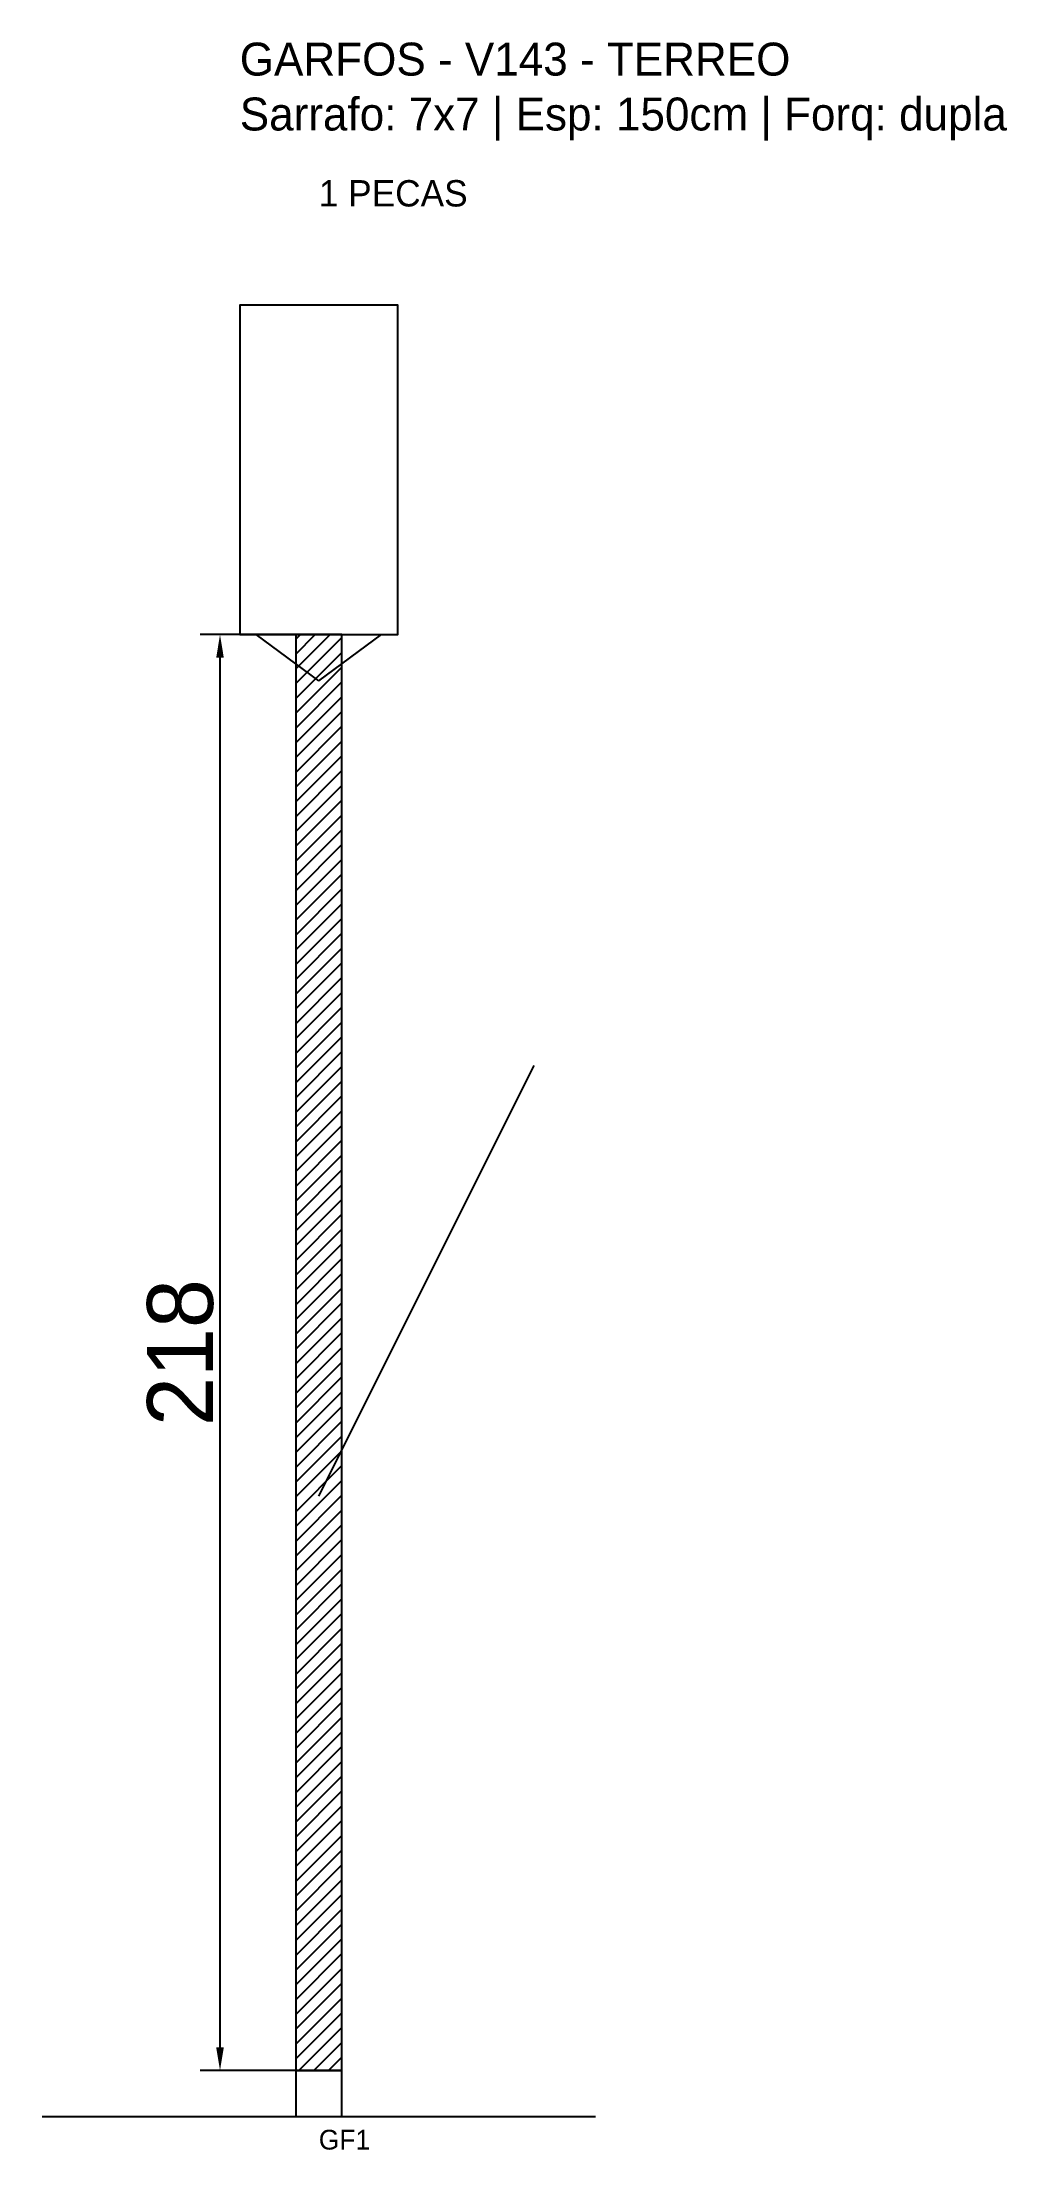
# Model space of a CAD drawing. Header units: metres. Extents: x -30 to 116, y -12 to 308.
import ezdxf

# ---------------------------------------------------------------- set-up
doc = ezdxf.new("R2010")
doc.units = ezdxf.units.M
for name, color, linetype in [('BARRA_ANCORAGEM', 1, 'Continuous'), ('COTA', 241, 'Continuous'), ('GARFOS OK', 3, 'Continuous'), ('NOME DA VIGA', 6, 'Continuous'), ('SARR_7x7', 40, 'Continuous'), ('VIGAS', 3, 'Continuous')]:
    doc.layers.add(name, color=color, linetype=linetype)
doc.dimstyles.new('EZ DXF', dxfattribs={"dimtxt": 10, "dimasz": 3.5, "dimexe": 3, "dimexo": 1.5, "dimgap": 1, "dimtad": 1, "dimdec": 1, "dimdsep": 46, "dimcen": 2.5, "dimazin": 3, "dimtfac": 1, "dimtmove": 0, "dimatfit": 3})

msp = doc.modelspace()

# ---------------------------------------------------------------- hatches: boundary and pattern name
at = {"layer": 'COTA'}
h = msp.add_hatch(dxfattribs=at)
h.set_pattern_fill('ANSI31', scale=0.5)
h.paths.add_polyline_path([(8.5, 0), (15.5, 0), (15.5, 218), (8.5, 218)])

# ---------------------------------------------------------------- linework, layer by layer
at = {"layer": 'BARRA_ANCORAGEM'}
msp.add_line((12, 87.2), (44.7, 152.6), dxfattribs=at)
at = {"layer": 'GARFOS OK'}
for p, q in [((12, 211), (2.5, 218)), ((2.5, 218), (21.5, 218)), ((12, 211), (21.5, 218))]:
    msp.add_line(p, q, dxfattribs=at)
at = {"layer": 'GARFOS OK', "linetype": 'CONTINUOUS'}
msp.add_line((-30, -7), (53.99, -7), dxfattribs=at)
at = {"layer": 'GARFOS OK'}
msp.add_lwpolyline([(8.5, 0), (15.5, 0), (15.5, 218), (8.5, 218), (8.5, 0)], dxfattribs=at)
at = {"layer": 'SARR_7x7'}
msp.add_lwpolyline([(8.5, -7), (15.5, -7), (15.5, 0), (8.5, 0), (8.5, -7)], dxfattribs=at)
at = {"layer": 'VIGAS'}
msp.add_lwpolyline([(0, 218), (23.99, 218), (23.99, 268), (0, 268), (0, 218)], dxfattribs=at)

# ---------------------------------------------------------------- texts
at = {"layer": 'NOME DA VIGA'}
for s, height, p in [('1 PECAS', 4, (12, 283)), ('GF1', 3, (12, -12))]:
    msp.add_text(s, height=height, dxfattribs=at).set_placement(p)
at = {"layer": 'NOME DA VIGA', "insert": (0, 293), "char_height": 5, "attachment_point": 7}
msp.add_mtext('GARFOS - V143 - TERREO\\PSarrafo: 7x7 | Esp: 150cm | Forq: dupla', dxfattribs=at)

# ---------------------------------------------------------------- dimensions: what is measured, and where the dimension line sits
at = {"layer": 'COTA'}
msp.add_linear_dim(base=(-3, 0), p1=(12, 0), p2=(12, 218), angle=90, dimstyle='EZ DXF', dxfattribs=at).render()

doc.saveas('drawing.dxf')
